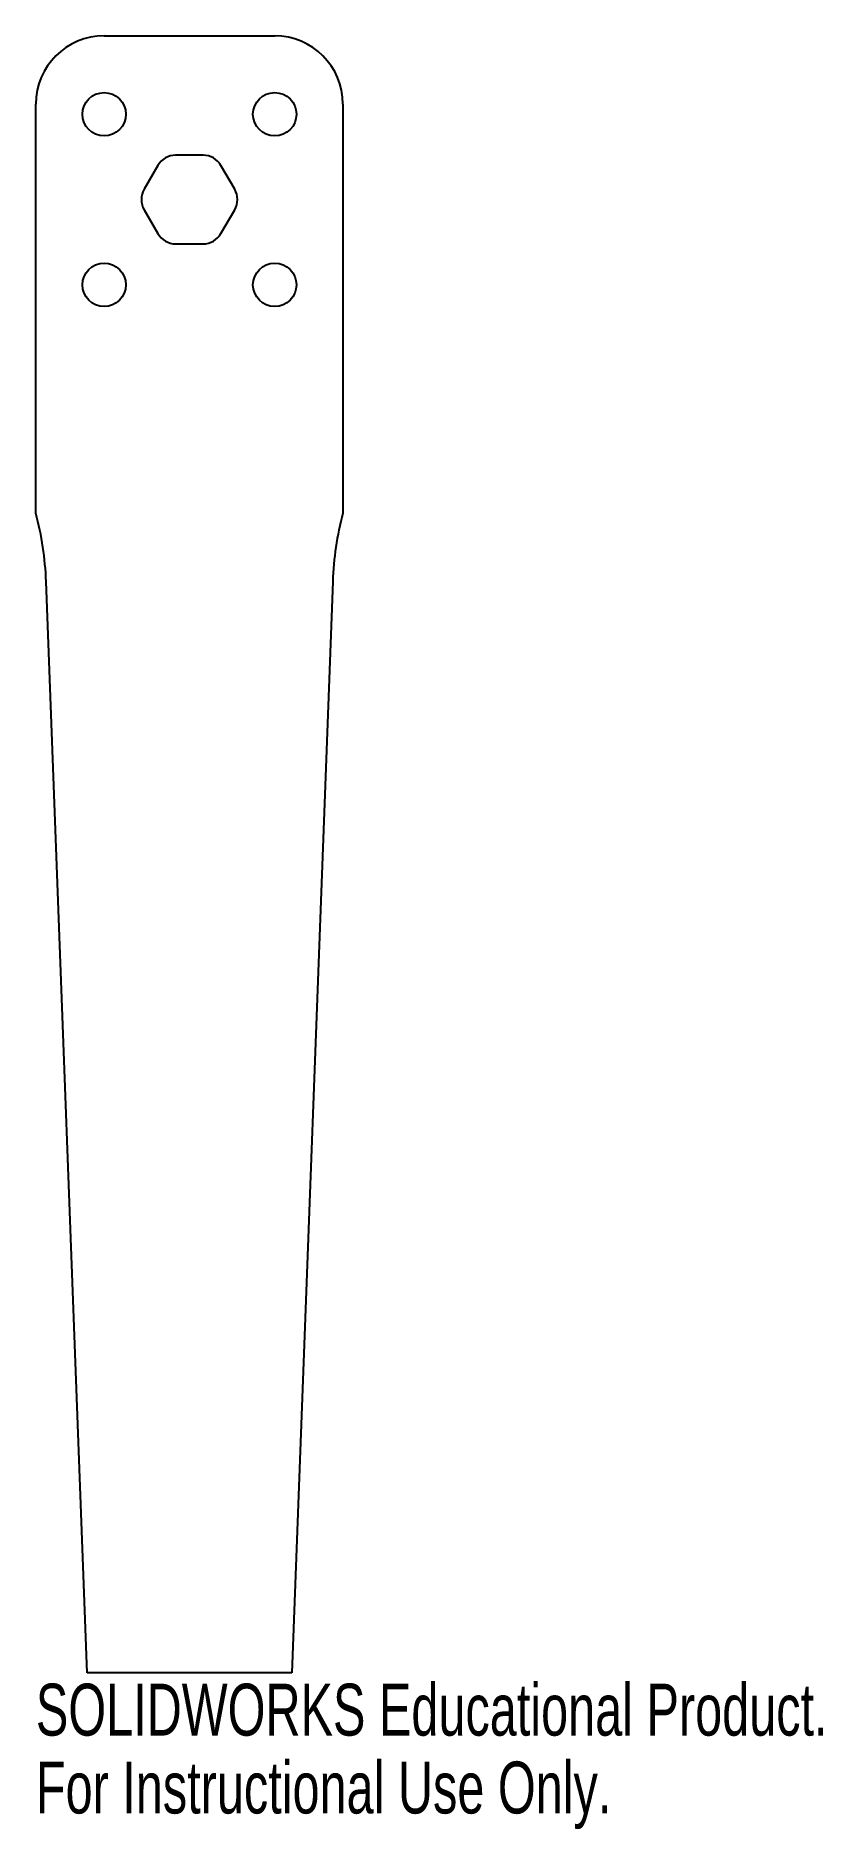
# Model space of a CAD drawing. Header units: inches. Extents: x -4.41 to -1.53, y -14.93 to -8.36.
import ezdxf

# ---------------------------------------------------------------- set-up
doc = ezdxf.new("R2010")
doc.units = ezdxf.units.IN
doc.header["$MEASUREMENT"] = 0
doc.styles.add('SLDTEXTSTYLE0', font='TXT', dxfattribs={"width": 0.7})

msp = doc.modelspace()

# ---------------------------------------------------------------- linework, layer by layer
at = {"color": 7, "linetype": 'Continuous', "lineweight": 25}
for p, q in [((-4.1625, -8.3594), (-3.5375, -8.3594)), ((-4.4125, -10.1094), (-4.4125, -8.6094)), ((-3.2875, -8.6094), (-3.2875, -10.1094)), ((-3.7995, -8.7969), (-3.9005, -8.7969)), ((-3.9655, -8.8344), (-4.016, -8.9219)), ((-3.684, -8.9219), (-3.7345, -8.8344)), ((-4.016, -8.9969), (-3.9655, -9.0844)), ((-3.7345, -9.0844), (-3.684, -8.9969)), ((-3.9005, -9.1219), (-3.7995, -9.1219)), ((-4.225, -14.3594), (-4.375, -10.3594)), ((-3.325, -10.3594), (-3.475, -14.3594)), ((-3.475, -14.3594), (-4.225, -14.3594))]:
    msp.add_line(p, q, dxfattribs=at)
for centre in [(-4.1625, -8.6469), (-3.5375, -8.6469), (-4.1625, -9.2719), (-3.5375, -9.2719)]:
    msp.add_circle(centre, 0.0795, dxfattribs=at)
for centre, radius, start, end in [((-4.1625, -8.6094), 0.25, 90, 180), ((-3.5375, -8.6094), 0.25, 0, 90), ((-3.9005, -8.8719), 0.075, 90, 150), ((-3.7995, -8.8719), 0.075, 30, 90), ((-3.951, -8.9594), 0.075, 150, 210), ((-3.749, -8.9594), 0.075, 330, 30), ((-3.9005, -9.0469), 0.075, 210, 270), ((-3.7995, -9.0469), 0.075, 270, 330), ((-5.5111, -10.402), 1.1369, 2.14759, 14.91395), ((-2.1889, -10.402), 1.1369, 165.08605, 177.85241)]:
    msp.add_arc(centre, radius, start, end, dxfattribs=at)

# ---------------------------------------------------------------- texts
at = {"color": 7, "linetype": 'Continuous', "char_height": 0.1903, "attachment_point": 1, "style": 'SLDTEXTSTYLE0'}
for s, insert in [('SOLIDWORKS Educational Product.', (-4.4125, -14.3996)), ('For Instructional Use Only.', (-4.4125, -14.685))]:
    msp.add_mtext(s, dxfattribs=dict(at, insert=insert))

doc.saveas('drawing.dxf')
